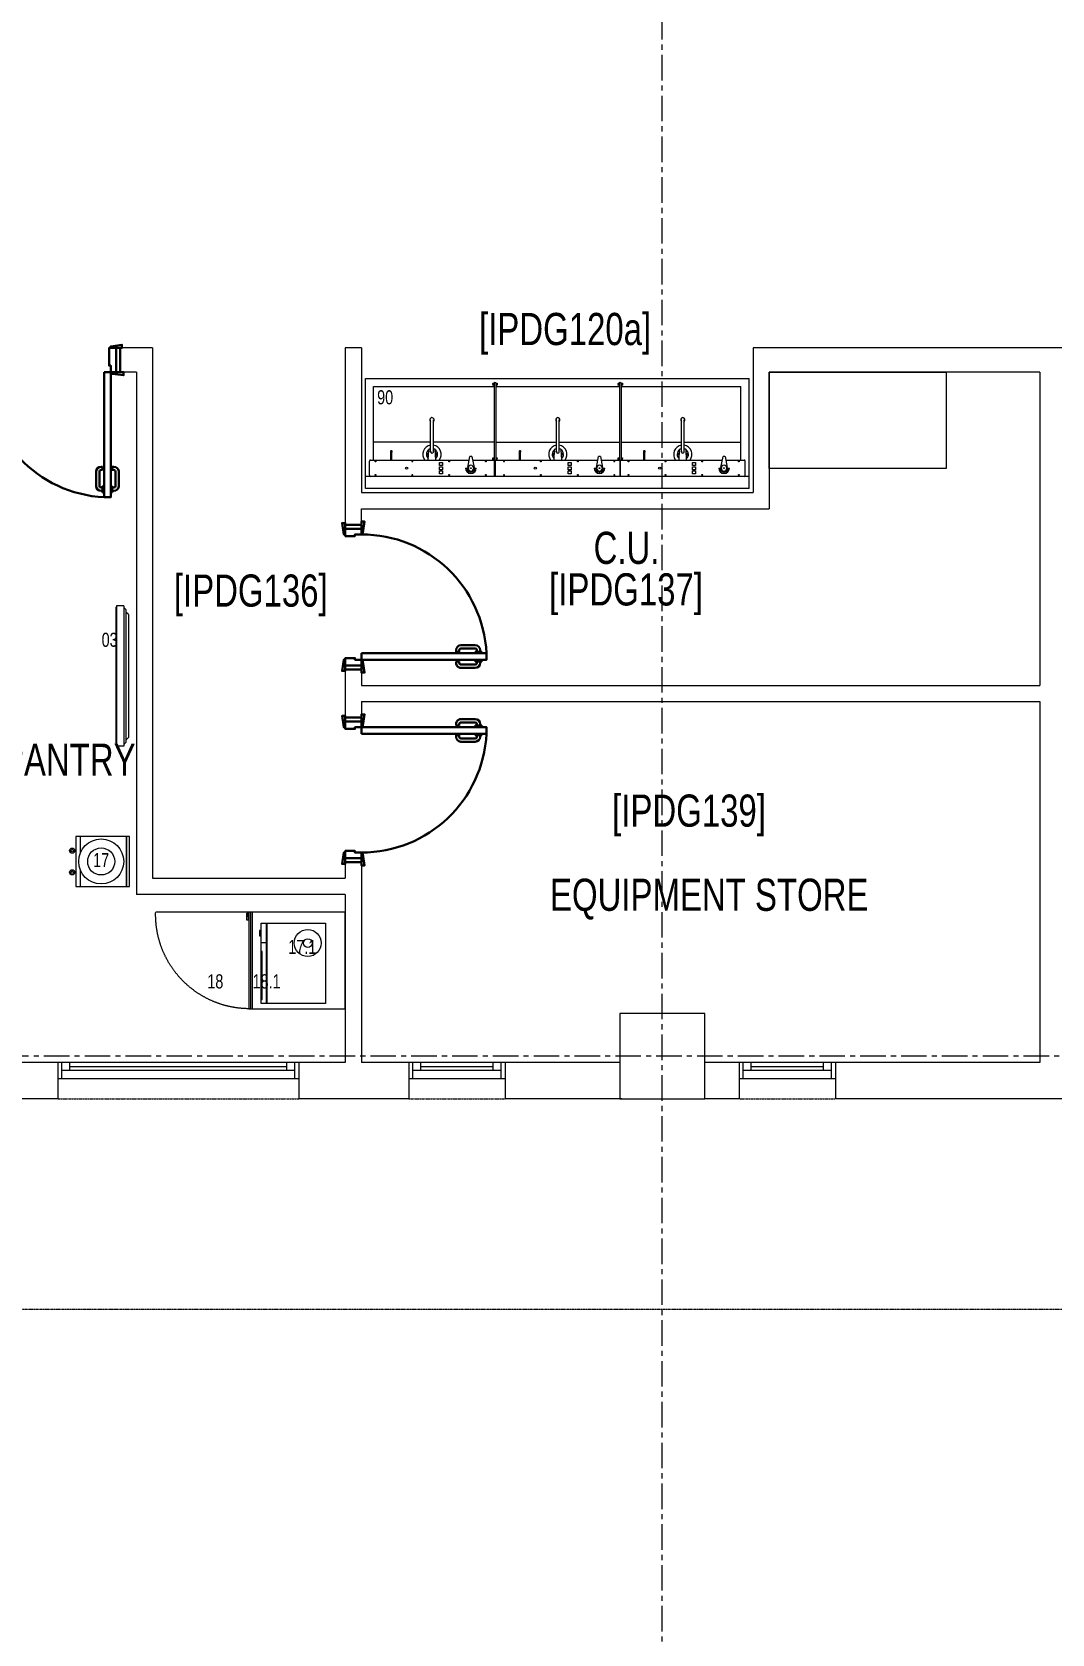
# Model space of a CAD drawing. Header units: millimetres. Extents: x 26027 to 581921, y 7230 to 233891.
# Drawn here: x 498477 to 504824, y 182500 to 192468 of the extents above; entities that cross this region are included whole.
import ezdxf

# ---------------------------------------------------------------- set-up
doc = ezdxf.new("R2010")
doc.units = ezdxf.units.MM
doc.header["$LTSCALE"] = 5
for name, pattern in [('CENTER', [50.8, 31.75, -6.35, 6.35, -6.35]), ('DASHED', [0.75, 0.5, -0.25]), ('HIDDEN2', [0.1875, 0.125, -0.0625])]:
    doc.linetypes.add(name, pattern=pattern)
doc.layers.get('0').update_dxf_attribs({"color": 252})
for name, color, linetype, lineweight in [('72_EGR_BASE_TEXT', 252, 'Continuous', 5), ('Aluminum', 252, 'Continuous', 5), ('GE-ARCHITECTURAL_ELEMENTS', 8, 'Continuous', 30), ('GE-FURNITURE', 8, 'Continuous', 30), ('LOADING', 252, 'Continuous', 5), ('Medical Equipment and Furniture', 252, 'Continuous', 0), ('Proj', 252, 'HIDDEN2', 5), ('Structure', 252, 'Continuous', 5), ('Walls', 252, 'Continuous', 5), ('Wooden Joinery', 252, 'Continuous', 5)]:
    doc.layers.add(name, color=color, linetype=linetype, lineweight=lineweight)
doc.layers.add('axes', color=252, linetype='Continuous')
doc.styles.add('X3G_ENTITY_257CFD', font='swisscl.ttf', dxfattribs={"height": 200})
doc.styles.add('X3G_ENTITY_2587EA', font='swisscl.ttf', dxfattribs={"height": 200})

# ---------------------------------------------------------------- blocks, each defined once
blk = doc.blocks.new('Scrub')
at = {"layer": 'Medical Equipment and Furniture'}
for p, q in [((-781500.9, -331908.5, 0), (-779112.9, -331908.5, 0)), ((-781500.9, -332594.4, 0), (-781500.9, -331908.5, 0)), ((-780707.7, -331940.4, 0), (-780707.7, -331949.1, 0)), ((-780701.3, -331940.4, 0), (-780701.3, -331949.1, 0)), ((-780699.1, -331937.3, 0), (-780699.1, -332416.6, 0)), ((-780689.6, -331937.3, 0), (-780689.6, -332416.6, 0)), ((-780687.3, -331940.4, 0), (-780687.3, -331949.1, 0)), ((-780681, -331940.4, 0), (-780681, -331949.1, 0)), ((-779928.2, -331940.4, 0), (-779928.2, -331949.1, 0)), ((-779921.9, -331940.4, 0), (-779921.9, -331949.1, 0)), ((-779919.6, -331937.3, 0), (-779919.6, -332416.6, 0)), ((-779910.1, -331937.3, 0), (-779910.1, -332416.6, 0)), ((-779907.9, -331940.4, 0), (-779907.9, -331949.1, 0)), ((-779901.5, -331940.4, 0), (-779901.5, -331949.1, 0)), ((-779112.9, -332594.4, 0), (-779112.9, -331908.5, 0)), ((-781450.1, -332416.6, 0), (-781450.1, -331959.3, 0)), ((-781450.1, -331959.3, 0), (-780699.1, -331959.3, 0)), ((-780689.6, -331959.3, 0), (-779919.6, -331959.3, 0)), ((-779910.1, -331959.3, 0), (-779163.7, -331959.3, 0)), ((-779163.7, -332416.6, 0), (-779163.7, -331959.3, 0)), ((-781095.3, -332366.9, 0), (-781095.3, -332166, 0)), ((-781077.8, -332366.3, 0), (-781077.8, -332166, 0)), ((-780312.1, -332366.9, 0), (-780312.1, -332166, 0)), ((-780294.6, -332366.3, 0), (-780294.6, -332166, 0)), ((-779534.5, -332366.9, 0), (-779534.5, -332166, 0)), ((-779517, -332366.3, 0), (-779517, -332166, 0)), ((-781095.3, -332305.4, 0), (-781450.1, -332305.4, 0)), ((-780699.1, -332305.4, 0), (-781077.8, -332305.4, 0)), ((-780689.6, -332305.4, 0), (-780312.1, -332305.4, 0)), ((-780294.6, -332305.4, 0), (-779919.6, -332305.4, 0)), ((-779910.1, -332305.4, 0), (-779534.5, -332305.4, 0)), ((-779517, -332305.4, 0), (-779163.7, -332305.4, 0)), ((-781475.5, -332511.8, 0), (-781475.5, -332422.9, 0)), ((-781475.5, -332511.8, 0), (-781475.5, -332422.9, 0)), ((-781469.2, -332416.6, 0), (-780854.7, -332416.6, 0)), ((-781343, -332416.6, 0), (-781343, -332364.5, 0)), ((-781336.7, -332416.6, 0), (-781336.7, -332364.5, 0)), ((-781110.3, -332416.6, 0), (-781106.6, -332352.1, 0)), ((-781095.3, -332349.1, 0), (-781103.4, -332349.1, 0)), ((-781069.7, -332349.1, 0), (-781077.8, -332349.1, 0)), ((-781062.8, -332416.6, 0), (-781066.5, -332352.1, 0)), ((-781039.7, -332451, 0), (-781039.7, -332432.2, 0)), ((-781039.7, -332432.2, 0), (-781021, -332432.2, 0)), ((-781021, -332432.2, 0), (-781021, -332451, 0)), ((-780863.9, -332463.6, 0), (-780850.7, -332395.7, 0)), ((-780839.5, -332394.6, 0), (-780849.3, -332394.6, 0)), ((-780838.1, -332395.7, 0), (-780824.9, -332463.6, 0)), ((-780834.1, -332416.6, 0), (-780698.2, -332416.6, 0)), ((-780707.7, -332415.1, 0), (-780707.7, -332405.2, 0)), ((-780701, -332415.1, 0), (-780701, -332405.2, 0)), ((-780699.1, -332416.6, 0), (-780689.6, -332416.6, 0)), ((-780697.8, -332518.2, 0), (-780697.8, -332416.6, 0)), ((-780690.9, -332518.2, 0), (-780690.9, -332416.6, 0)), ((-780690.4, -332416.6, 0), (-780054.5, -332416.6, 0)), ((-780687.3, -332415.1, 0), (-780687.3, -332405.2, 0)), ((-780680.7, -332415.1, 0), (-780680.7, -332405.2, 0)), ((-780542.8, -332416.6, 0), (-780542.8, -332364.5, 0)), ((-780536.4, -332416.6, 0), (-780536.4, -332364.5, 0)), ((-780327.1, -332416.6, 0), (-780323.4, -332352.1, 0)), ((-780312.1, -332349.1, 0), (-780320.2, -332349.1, 0)), ((-780286.5, -332349.1, 0), (-780294.6, -332349.1, 0)), ((-780279.6, -332416.6, 0), (-780283.3, -332352.1, 0)), ((-780239.5, -332432.2, 0), (-780220.7, -332432.2, 0)), ((-780239.5, -332451, 0), (-780239.5, -332432.2, 0)), ((-780220.7, -332432.2, 0), (-780220.7, -332451, 0)), ((-780063.6, -332463.6, 0), (-780050.5, -332395.7, 0)), ((-780039.3, -332394.6, 0), (-780049.1, -332394.6, 0)), ((-780037.9, -332395.7, 0), (-780024.7, -332463.6, 0)), ((-780033.8, -332416.6, 0), (-779919.5, -332416.6, 0)), ((-779928.2, -332415.1, 0), (-779928.2, -332405.2, 0)), ((-779921.6, -332415.1, 0), (-779921.6, -332405.2, 0)), ((-779919.6, -332416.6, 0), (-779910.1, -332416.6, 0)), ((-779916, -332518.2, 0), (-779916, -332416.6, 0)), ((-779915.6, -332416.6, 0), (-779279.7, -332416.6, 0)), ((-779913.2, -332518.2, 0), (-779913.2, -332416.6, 0)), ((-779913.2, -332511.8, 0), (-779913.2, -332422.9, 0)), ((-779907.9, -332415.1, 0), (-779907.9, -332405.2, 0)), ((-779901.2, -332415.1, 0), (-779901.2, -332405.2, 0)), ((-779768, -332416.6, 0), (-779768, -332364.5, 0)), ((-779761.6, -332416.6, 0), (-779761.6, -332364.5, 0)), ((-779549.5, -332416.6, 0), (-779545.8, -332352.1, 0)), ((-779534.5, -332349.1, 0), (-779542.6, -332349.1, 0)), ((-779508.9, -332349.1, 0), (-779517, -332349.1, 0)), ((-779502, -332416.6, 0), (-779505.7, -332352.1, 0)), ((-779464.7, -332451, 0), (-779464.7, -332432.2, 0)), ((-779464.7, -332432.2, 0), (-779445.9, -332432.2, 0)), ((-779445.9, -332432.2, 0), (-779445.9, -332451, 0)), ((-779288.8, -332463.6, 0), (-779275.6, -332395.7, 0)), ((-779264.4, -332394.6, 0), (-779274.2, -332394.6, 0)), ((-779263.1, -332395.7, 0), (-779249.9, -332463.6, 0)), ((-779259, -332416.6, 0), (-779144.7, -332416.6, 0)), ((-779138.3, -332511.8, 0), (-779138.3, -332422.9, 0)), ((-779138.3, -332511.8, 0), (-779138.3, -332422.9, 0)), ((-779112.9, -332518.2, 0), (-781500.9, -332518.2, 0)), ((-781021, -332451, 0), (-781039.7, -332451, 0)), ((-781039.7, -332476.8, 0), (-781039.7, -332458, 0)), ((-781039.7, -332458, 0), (-781021, -332458, 0)), ((-781021, -332476.8, 0), (-781039.7, -332476.8, 0)), ((-781039.7, -332483.8, 0), (-781021, -332483.8, 0)), ((-781039.7, -332502.6, 0), (-781039.7, -332483.8, 0)), ((-781021, -332502.6, 0), (-781039.7, -332502.6, 0)), ((-781021, -332458, 0), (-781021, -332476.8, 0)), ((-781021, -332483.8, 0), (-781021, -332502.6, 0)), ((-780877.7, -332467.4, 0), (-780869.4, -332467.4, 0)), ((-780846.8, -332493, 0), (-780847.4, -332488, 0)), ((-780843, -332493.9, 0), (-780845.8, -332493.9, 0)), ((-780842, -332493, 0), (-780841.4, -332488, 0)), ((-780819.4, -332467.4, 0), (-780811.2, -332467.4, 0)), ((-780220.7, -332451, 0), (-780239.5, -332451, 0)), ((-780239.5, -332476.8, 0), (-780239.5, -332458, 0)), ((-780239.5, -332458, 0), (-780220.7, -332458, 0)), ((-780220.7, -332476.8, 0), (-780239.5, -332476.8, 0)), ((-780239.5, -332502.6, 0), (-780239.5, -332483.8, 0)), ((-780239.5, -332483.8, 0), (-780220.7, -332483.8, 0)), ((-780220.7, -332502.6, 0), (-780239.5, -332502.6, 0)), ((-780220.7, -332458, 0), (-780220.7, -332476.8, 0)), ((-780220.7, -332483.8, 0), (-780220.7, -332502.6, 0)), ((-780077.4, -332467.4, 0), (-780069.2, -332467.4, 0)), ((-780046.6, -332493, 0), (-780047.2, -332488, 0)), ((-780042.8, -332493.9, 0), (-780045.6, -332493.9, 0)), ((-780041.8, -332493, 0), (-780041.2, -332488, 0)), ((-780019.2, -332467.4, 0), (-780010.9, -332467.4, 0)), ((-779445.9, -332451, 0), (-779464.7, -332451, 0)), ((-779464.7, -332476.8, 0), (-779464.7, -332458, 0)), ((-779464.7, -332458, 0), (-779445.9, -332458, 0)), ((-779445.9, -332476.8, 0), (-779464.7, -332476.8, 0)), ((-779464.7, -332502.6, 0), (-779464.7, -332483.8, 0)), ((-779464.7, -332483.8, 0), (-779445.9, -332483.8, 0)), ((-779445.9, -332502.6, 0), (-779464.7, -332502.6, 0)), ((-779445.9, -332458, 0), (-779445.9, -332476.8, 0)), ((-779445.9, -332483.8, 0), (-779445.9, -332502.6, 0)), ((-779302.6, -332467.4, 0), (-779294.4, -332467.4, 0)), ((-779271.8, -332493, 0), (-779272.4, -332488, 0)), ((-779268, -332493.9, 0), (-779270.7, -332493.9, 0)), ((-779266.9, -332493, 0), (-779266.3, -332488, 0)), ((-779244.3, -332467.4, 0), (-779236.1, -332467.4, 0)), ((-779112.9, -332594.4, 0), (-781500.9, -332594.4, 0))]:
    blk.add_line(p, q, dxfattribs=at)
at = {"layer": 'Medical Equipment and Furniture', "elevation": 0}
for points in [[(-780707.7, -331940.4), (-780707.4, -331939.3, -0.103098), (-780706.8, -331938.4, -0.092589), (-780705.7, -331937.8), (-780704.5, -331937.6)], [(-780704.5, -331937.6), (-780703.3, -331937.8, -0.092589), (-780702.3, -331938.4, -0.103098), (-780701.6, -331939.3), (-780701.3, -331940.4)], [(-780699.1, -331937.3), (-780698.7, -331935.7, -0.103098), (-780697.7, -331934.4, -0.092589), (-780696.2, -331933.5), (-780694.3, -331933.1), (-780692.5, -331933.5, -0.092589), (-780691, -331934.4, -0.103098), (-780689.9, -331935.7), (-780689.6, -331937.3)], [(-780687.3, -331940.4), (-780687.1, -331939.3, -0.103098), (-780686.4, -331938.4, -0.092589), (-780685.4, -331937.8), (-780684.2, -331937.6)], [(-780684.2, -331937.6), (-780682.9, -331937.8, -0.092589), (-780681.9, -331938.4, -0.103098), (-780681.2, -331939.3), (-780681, -331940.4)], [(-779928.2, -331940.4), (-779928, -331939.3, -0.103098), (-779927.3, -331938.4, -0.092589), (-779926.3, -331937.8), (-779925.1, -331937.6)], [(-779925.1, -331937.6), (-779923.8, -331937.8, -0.092589), (-779922.8, -331938.4, -0.103098), (-779922.1, -331939.3), (-779921.9, -331940.4)], [(-779919.6, -331937.3), (-779919.3, -331935.7, -0.103098), (-779918.3, -331934.4, -0.092589), (-779916.7, -331933.5), (-779914.9, -331933.1), (-779913, -331933.5, -0.092589), (-779911.5, -331934.4, -0.103098), (-779910.5, -331935.7), (-779910.1, -331937.3)], [(-779907.9, -331940.4), (-779907.6, -331939.3, -0.103098), (-779907, -331938.4, -0.092589), (-779905.9, -331937.8), (-779904.7, -331937.6)], [(-779904.7, -331937.6), (-779903.5, -331937.8, -0.092589), (-779902.5, -331938.4, -0.103098), (-779901.8, -331939.3), (-779901.5, -331940.4)], [(-780707.2, -332416.6, -0.044297), (-780707.4, -332416.1), (-780707.7, -332415.1)], [(-780701, -332415.1), (-780701.3, -332416.1, -0.044297), (-780701.6, -332416.6, -0.092589)], [(-780686.8, -332416.6, -0.044297), (-780687.1, -332416.1), (-780687.3, -332415.1)], [(-780680.7, -332415.1), (-780680.9, -332416.1, -0.044297), (-780681.2, -332416.6, -0.092589)], [(-779927.7, -332416.6, -0.044297), (-779928, -332416.1), (-779928.2, -332415.1)], [(-779921.6, -332415.1), (-779921.8, -332416.1, -0.044297), (-779922.1, -332416.6, -0.092589)], [(-779907.4, -332416.6, -0.044297), (-779907.6, -332416.1), (-779907.9, -332415.1)], [(-779901.2, -332415.1), (-779901.5, -332416.1, -0.044297), (-779901.8, -332416.6, -0.092589)]]:
    blk.add_lwpolyline(points, format="xyb", dxfattribs=at)
for points in [[(-780704.5, -331946.4), (-780703.3, -331946.6, -0.092589), (-780702.3, -331947.2, -0.103098), (-780701.6, -331948.1), (-780701.3, -331949.1), (-780701.6, -331950.2, -0.103098), (-780702.3, -331951.1, -0.092589), (-780703.3, -331951.7), (-780704.5, -331951.9), (-780705.7, -331951.7, -0.092589), (-780706.8, -331951.1, -0.103098), (-780707.4, -331950.2), (-780707.7, -331949.1), (-780707.4, -331948.1, -0.103098), (-780706.8, -331947.2, -0.092589), (-780705.7, -331946.6)], [(-780684.2, -331946.4), (-780682.9, -331946.6, -0.092589), (-780681.9, -331947.2, -0.103098), (-780681.2, -331948.1), (-780681, -331949.1), (-780681.2, -331950.2, -0.103098), (-780681.9, -331951.1, -0.092589), (-780682.9, -331951.7), (-780684.2, -331951.9), (-780685.4, -331951.7, -0.092589), (-780686.4, -331951.1, -0.103098), (-780687.1, -331950.2), (-780687.3, -331949.1), (-780687.1, -331948.1, -0.103098), (-780686.4, -331947.2, -0.092589), (-780685.4, -331946.6)], [(-779925.1, -331946.4), (-779923.8, -331946.6, -0.092589), (-779922.8, -331947.2, -0.103098), (-779922.1, -331948.1), (-779921.9, -331949.1), (-779922.1, -331950.2, -0.103098), (-779922.8, -331951.1, -0.092589), (-779923.8, -331951.7), (-779925.1, -331951.9), (-779926.3, -331951.7, -0.092589), (-779927.3, -331951.1, -0.103098), (-779928, -331950.2), (-779928.2, -331949.1), (-779928, -331948.1, -0.103098), (-779927.3, -331947.2, -0.092589), (-779926.3, -331946.6)], [(-779904.7, -331946.4), (-779903.5, -331946.6, -0.092589), (-779902.5, -331947.2, -0.103098), (-779901.8, -331948.1), (-779901.5, -331949.1), (-779901.8, -331950.2, -0.103098), (-779902.5, -331951.1, -0.092589), (-779903.5, -331951.7), (-779904.7, -331951.9), (-779905.9, -331951.7, -0.092589), (-779907, -331951.1, -0.103098), (-779907.6, -331950.2), (-779907.9, -331949.1), (-779907.6, -331948.1, -0.103098), (-779907, -331947.2, -0.092589), (-779905.9, -331946.6)], [(-780704.4, -332408.1), (-780705.7, -332407.9, -0.092589), (-780706.7, -332407.3, -0.103098), (-780707.4, -332406.3), (-780707.7, -332405.2), (-780707.4, -332404.1, -0.103098), (-780706.7, -332403.2, -0.092589), (-780705.7, -332402.6), (-780704.4, -332402.4), (-780703.1, -332402.6, -0.092589), (-780702, -332403.2, -0.103098), (-780701.3, -332404.1), (-780701, -332405.2), (-780701.3, -332406.3, -0.103098), (-780702, -332407.3, -0.092589), (-780703.1, -332407.9)], [(-780684, -332408.1), (-780685.3, -332407.9, -0.092589), (-780686.4, -332407.3, -0.103098), (-780687.1, -332406.3), (-780687.3, -332405.2), (-780687.1, -332404.1, -0.103098), (-780686.4, -332403.2, -0.092589), (-780685.3, -332402.6), (-780684, -332402.4), (-780682.7, -332402.6, -0.092589), (-780681.7, -332403.2, -0.103098), (-780680.9, -332404.1), (-780680.7, -332405.2), (-780680.9, -332406.3, -0.103098), (-780681.7, -332407.3, -0.092589), (-780682.7, -332407.9)], [(-779924.9, -332408.1), (-779926.2, -332407.9, -0.092589), (-779927.3, -332407.3, -0.103098), (-779928, -332406.3), (-779928.2, -332405.2), (-779928, -332404.1, -0.103098), (-779927.3, -332403.2, -0.092589), (-779926.2, -332402.6), (-779924.9, -332402.4), (-779923.6, -332402.6, -0.092589), (-779922.6, -332403.2, -0.103098), (-779921.8, -332404.1), (-779921.6, -332405.2), (-779921.8, -332406.3, -0.103098), (-779922.6, -332407.3, -0.092589), (-779923.6, -332407.9)], [(-779904.6, -332408.1), (-779905.9, -332407.9, -0.092589), (-779906.9, -332407.3, -0.103098), (-779907.6, -332406.3), (-779907.9, -332405.2), (-779907.6, -332404.1, -0.103098), (-779906.9, -332403.2, -0.092589), (-779905.9, -332402.6), (-779904.6, -332402.4), (-779903.3, -332402.6, -0.092589), (-779902.2, -332403.2, -0.103098), (-779901.5, -332404.1), (-779901.2, -332405.2), (-779901.5, -332406.3, -0.103098), (-779902.2, -332407.3, -0.092589), (-779903.3, -332407.9)]]:
    blk.add_lwpolyline(points, format="xyb", close=True, dxfattribs=at)
at = {"layer": 'Medical Equipment and Furniture'}
for centre, radius in [((-781438.5, -332425.3, 0), 2.55), ((-781209.1, -332425.3, 0), 2.55), ((-780979.7, -332425.3, 0), 2.55), ((-780752, -332425.3, 0), 2.55), ((-780638.3, -332425.3, 0), 2.55), ((-780408.9, -332425.3, 0), 2.55), ((-780179.5, -332425.3, 0), 2.55), ((-779951.7, -332425.3, 0), 2.55), ((-779863.5, -332425.3, 0), 2.55), ((-779634.1, -332425.3, 0), 2.55), ((-779404.7, -332425.3, 0), 2.55), ((-779176.9, -332425.3, 0), 2.55), ((-781438.5, -332509.4, 0), 2.55), ((-781244.4, -332467.4, 0), 7.03), ((-781209.1, -332509.4, 0), 2.55), ((-780979.7, -332509.4, 0), 2.55), ((-780844.4, -332467.4, 0), 2.54), ((-780752, -332509.4, 0), 2.55), ((-780638.3, -332509.4, 0), 2.55), ((-780444.2, -332467.4, 0), 7.03), ((-780408.9, -332509.4, 0), 2.55), ((-780179.5, -332509.4, 0), 2.55), ((-780044.2, -332467.4, 0), 2.54), ((-779951.7, -332509.4, 0), 2.55), ((-779863.5, -332509.4, 0), 2.55), ((-779669.4, -332467.4, 0), 7.03), ((-779634.1, -332509.4, 0), 2.55), ((-779404.7, -332509.4, 0), 2.55), ((-779269.3, -332467.4, 0), 2.54), ((-779176.9, -332509.4, 0), 2.55)]:
    blk.add_circle(centre, radius, dxfattribs=at)
for centre, radius, start, end in [((-781086.6, -332166.2, 0), 13.5, 310.37851, 229.62149), ((-780303.4, -332166.2, 0), 13.5, 310.37851, 229.62149), ((-779525.7, -332166.2, 0), 13.5, 310.37851, 229.62149), ((-781086.7, -332381.6, 0), 57.2, 98.70101, 217.73426), ((-781086.7, -332381.6, 0), 57.2, 322.26574, 81.11222), ((-780303.4, -332381.6, 0), 57.2, 98.70101, 217.73426), ((-780303.4, -332381.6, 0), 57.2, 322.26574, 81.11222), ((-779525.8, -332381.6, 0), 57.2, 98.70101, 217.73426), ((-779525.8, -332381.6, 0), 57.2, 322.26574, 81.11222), ((-781469.2, -332422.9, 0), 6.35, 90, 180), ((-781339.8, -332363.8, 0), 5.43, 305.75482, 234.24518), ((-781086.7, -332381.6, 0), 34.9, 124.87267, 228.46314), ((-781109.3, -332381.6, 0), 5.67, 76.70082, 276.63499), ((-781102.7, -332365.6, 0), 5.67, 142.70905, 210.62676), ((-781103.4, -332352.3, 0), 3.18, 90, 176.6679), ((-781086.7, -332381.6, 0), 34.9, 104.33235, 111.53683), ((-781086.7, -332363.8, 0), 9.19, 160.16631, 16.11366), ((-781086.7, -332381.6, 0), 34.9, 68.46317, 75.3557), ((-781069.7, -332352.3, 0), 3.18, 3.3321, 90), ((-781086.7, -332381.6, 0), 34.9, 311.92159, 54.74261), ((-781070.7, -332365.6, 0), 5.67, 332.85747, 33.80673), ((-781064, -332381.6, 0), 5.67, 265.24562, 101.41857), ((-780849.3, -332396, 0), 1.41, 90, 169.01197), ((-780839.5, -332396, 0), 1.41, 10.98803, 90), ((-780539.6, -332363.8, 0), 5.43, 305.75482, 234.24518), ((-780303.4, -332381.6, 0), 34.9, 124.87267, 228.46314), ((-780326.1, -332381.6, 0), 5.67, 76.70082, 276.63499), ((-780319.4, -332365.6, 0), 5.67, 142.70905, 210.62676), ((-780320.2, -332352.3, 0), 3.18, 90, 176.6679), ((-780303.4, -332381.6, 0), 34.9, 104.33235, 111.53683), ((-780303.4, -332363.8, 0), 9.19, 160.16631, 16.11366), ((-780303.4, -332381.6, 0), 34.9, 68.46317, 75.3557), ((-780286.5, -332352.3, 0), 3.18, 3.3321, 90), ((-780303.4, -332381.6, 0), 34.9, 311.92159, 54.74261), ((-780287.4, -332365.6, 0), 5.67, 332.85747, 33.80673), ((-780280.8, -332381.6, 0), 5.67, 265.24562, 101.41857), ((-780049.1, -332396, 0), 1.41, 90, 169.01197), ((-780039.3, -332396, 0), 1.41, 10.98803, 90), ((-779764.8, -332363.8, 0), 5.43, 305.75482, 234.24518), ((-779525.8, -332381.6, 0), 34.9, 124.87267, 228.46314), ((-779548.5, -332381.6, 0), 5.67, 76.70082, 276.63499), ((-779541.8, -332365.6, 0), 5.67, 142.70905, 210.62676), ((-779542.6, -332352.3, 0), 3.18, 90, 176.6679), ((-779525.8, -332381.6, 0), 34.9, 104.33235, 111.53683), ((-779525.8, -332363.8, 0), 9.19, 160.16631, 16.11366), ((-779525.8, -332381.6, 0), 34.9, 68.46317, 75.3557), ((-779508.9, -332352.3, 0), 3.18, 3.3321, 90), ((-779525.8, -332381.6, 0), 34.9, 311.92159, 54.74261), ((-779509.8, -332365.6, 0), 5.67, 332.85747, 33.80673), ((-779503.2, -332381.6, 0), 5.67, 265.24562, 101.41857), ((-779274.2, -332396, 0), 1.41, 90, 169.01197), ((-779264.4, -332396, 0), 1.41, 10.98803, 90), ((-779144.7, -332422.9, 0), 6.35, 0, 90), ((-781469.2, -332511.8, 0), 6.35, 180, 270), ((-780844.4, -332467.4, 0), 33.2, 180, 0), ((-780844.4, -332467.4, 0), 25, 180, 264.24334), ((-780844.4, -332467.4, 0), 19.8, 169.01197, 257.99605), ((-780844.4, -332467.4, 0), 18.1, 270, 269.68625), ((-780848.8, -332488.2, 0), 1.41, 6.77737, 77.99605), ((-780845.8, -332492.9, 0), 1.05, 182.39678, 270), ((-780843, -332492.9, 0), 1.05, 270, 357.60322), ((-780844.4, -332467.4, 0), 25, 275.75666, 0), ((-780840, -332488.2, 0), 1.41, 102.00395, 173.22263), ((-780844.4, -332467.4, 0), 19.8, 282.00395, 10.98803), ((-780044.2, -332467.4, 0), 33.2, 180, 0), ((-780044.2, -332467.4, 0), 25, 180, 264.24334), ((-780044.2, -332467.4, 0), 19.8, 169.01197, 257.99605), ((-780044.2, -332467.4, 0), 18.1, 270, 269.68625), ((-780048.6, -332488.2, 0), 1.41, 6.77737, 77.99605), ((-780045.6, -332492.9, 0), 1.05, 182.39678, 270), ((-780042.8, -332492.9, 0), 1.05, 270, 357.60322), ((-780044.2, -332467.4, 0), 25, 275.75666, 0), ((-780039.8, -332488.2, 0), 1.41, 102.00395, 173.22263), ((-780044.2, -332467.4, 0), 19.8, 282.00395, 10.98803), ((-779269.3, -332467.4, 0), 33.2, 180, 0), ((-779269.3, -332467.4, 0), 25, 180, 264.24334), ((-779269.3, -332467.4, 0), 19.8, 169.01197, 257.99605), ((-779269.3, -332467.4, 0), 18.1, 270, 269.68625), ((-779273.8, -332488.2, 0), 1.41, 6.77737, 77.99605), ((-779270.7, -332492.9, 0), 1.05, 182.39678, 270), ((-779268, -332492.9, 0), 1.05, 270, 357.60322), ((-779269.3, -332467.4, 0), 25, 275.75666, 0), ((-779264.9, -332488.2, 0), 1.41, 102.00395, 173.22263), ((-779269.3, -332467.4, 0), 19.8, 282.00395, 10.98803), ((-779144.7, -332511.8, 0), 6.35, 270, 0)]:
    blk.add_arc(centre, radius, start, end, dxfattribs=at)
blk = doc.blocks.new('DM15862C-P')
at = {"lineweight": 0}
for p, q in [((-0.3835, 0), (-0.3983, -0.0149)), ((0.3835, 0), (-0.3835, 0)), ((0.3835, 0), (0.3983, -0.0149)), ((-0.4367, -0.0287), (-0.4367, -0.0734)), ((0.4365, -0.0287), (-0.4367, -0.0287)), ((0.4365, -0.0734), (-0.4367, -0.0734)), ((-0.4291, -0.078), (-0.4291, -0.0734)), ((0.429, -0.078), (-0.4291, -0.078)), ((-0.4157, -0.0175), (-0.4256, -0.0287)), ((0.41, -0.0149), (-0.4099, -0.0149)), ((0.4157, -0.0175), (0.4254, -0.0287)), ((0.429, -0.078), (0.429, -0.0734)), ((0.4365, -0.0287), (0.4365, -0.0734))]:
    blk.add_line(p, q, dxfattribs=at)
for points in [[(-0.4099, -0.0149), (-0.4121, -0.0149), (-0.4141, -0.0158), (-0.4157, -0.0175)], [(0.4157, -0.0175), (0.4141, -0.0158), (0.4121, -0.0149), (0.41, -0.0149)]]:
    blk.add_open_spline(points, degree=3, dxfattribs=at)
blk = doc.blocks.new('WATER DISPENSER1')
at = {"layer": 'Medical Equipment and Furniture'}
for p, q in [((39.296, -0.3448), (39.1904, -0.3448)), ((39.5004, -0.3448), (39.3949, -0.3448))]:
    blk.add_line(p, q, dxfattribs=at)
blk.add_lwpolyline([(39.5004, -0.6333), (39.5004, -0.3183), (39.1904, -0.3183), (39.1904, -0.6333), (39.5004, -0.6333)], dxfattribs=at)
for points in [[(39.2749, -0.3183), (39.278, -0.3183), (39.278, -0.3118), (39.2749, -0.3118)], [(39.281, -0.3183), (39.278, -0.3183), (39.278, -0.3118), (39.281, -0.3118)], [(39.4098, -0.3183), (39.4129, -0.3183), (39.4129, -0.3118), (39.4098, -0.3118)], [(39.416, -0.3183), (39.4129, -0.3183), (39.4129, -0.3118), (39.416, -0.3118)], [(39.5004, -0.6333), (39.1904, -0.6333), (39.1904, -0.6529), (39.5004, -0.6529)]]:
    blk.add_lwpolyline(points, close=True, dxfattribs=at)
for centre, radius in [((39.278, -0.2956), 0.0161), ((39.278, -0.2956), 0.00834), ((39.4129, -0.2956), 0.0161), ((39.4129, -0.2956), 0.00834), ((39.3454, -0.4758), 0.14), ((39.3454, -0.4758), 0.084)]:
    blk.add_circle(centre, radius, dxfattribs=at)
blk = doc.blocks.new('MICROWAVE')
at = {"layer": 'LOADING'}
for p, q in [((35.6435, -3.5463), (35.6435, -3.9463)), ((36.1435, -3.5463), (35.6435, -3.5463)), ((35.6435, -3.5771), (36.1435, -3.5771)), ((35.6435, -3.5783), (36.1435, -3.5783)), ((35.6435, -3.5796), (36.1435, -3.5796)), ((35.6435, -3.5808), (36.1435, -3.5808)), ((35.6883, -3.5368), (35.7218, -3.5368)), ((35.6883, -3.5463), (35.6883, -3.5368)), ((35.7218, -3.5463), (35.6883, -3.5463)), ((35.7218, -3.5368), (35.7218, -3.5463)), ((35.7624, -3.5463), (35.7624, -3.5771)), ((35.818, -3.5463), (36.1181, -3.5463)), ((35.818, -3.5523), (35.818, -3.5463)), ((36.1181, -3.5523), (35.818, -3.5523)), ((36.1181, -3.5463), (36.1181, -3.5523)), ((36.1435, -3.9463), (36.1435, -3.5463)), ((35.6435, -3.9463), (36.1435, -3.9463))]:
    blk.add_line(p, q, dxfattribs=at)
blk = doc.blocks.new('UNDER COUNTER FRIDGE')
at = {"layer": 'Medical Equipment and Furniture', "ltscale": 10}
blk.add_line((35.575, -3.49), (35.575, -2.89), dxfattribs=at)
at = {"layer": 'Medical Equipment and Furniture'}
for p, q in [((35.575, -3.47), (36.175, -3.47)), ((35.575, -4.07), (35.575, -3.47)), ((35.575, -3.48), (36.175, -3.48)), ((36.175, -3.47), (36.175, -4.07)), ((35.575, -3.49), (36.175, -3.49)), ((36.175, -4.07), (35.575, -4.07))]:
    blk.add_line(p, q, dxfattribs=at)
for points in [[(35.58, -3.4648), (35.6243, -3.4648), (35.6243, -3.4564), (35.58, -3.4564)], [(35.58, -3.47), (35.6031, -3.47), (35.6031, -3.4648), (35.58, -3.4648)]]:
    blk.add_lwpolyline(points, close=True, dxfattribs=at)
at = {"layer": 'Medical Equipment and Furniture', "linetype": 'DASHED', "ltscale": 10}
blk.add_arc((35.5899, -3.475), 0.5852, 359.51044, 91.45249, dxfattribs=at)
blk = doc.blocks.new('A$C72370EFE')
at = {"layer": 'GE-ARCHITECTURAL_ELEMENTS'}
for p, q in [((-0.05, -0.07), (-0.05, -0.16)), ((-0.03, -0.07), (-0.03, -0.16)), ((-0.01, -0.04), (-0.02, -0.04)), ((-0.01, -0.06), (-0.02, -0.06)), ((-0.01, -0.03), (-0.01, -0.07)), ((0, -0.03), (-0.01, -0.03)), ((0, -0.07), (-0.01, -0.07)), ((0.04, -0.03), (0.05, -0.03)), ((0.04, -0.07), (0.05, -0.07)), ((0.05, -0.03), (0.05, -0.07)), ((0.05, -0.04), (0.06, -0.04)), ((0.05, -0.06), (0.06, -0.06)), ((0.07, -0.07), (0.07, -0.16)), ((0.09, -0.07), (0.09, -0.16)), ((-0.01, -0.17), (-0.02, -0.17)), ((-0.01, -0.19), (-0.02, -0.19)), ((-0.01, -0.17), (-0.01, -0.19)), ((0.05, -0.17), (0.06, -0.17)), ((0.05, -0.17), (0.05, -0.19)), ((0.05, -0.19), (0.06, -0.19))]:
    blk.add_line(p, q, dxfattribs=at)
for centre, radius, start, end in [((-0.02, -0.07), 0.03, 90, 180), ((-0.02, -0.07), 0.01, 90, 180), ((0.06, -0.07), 0.03, 0, 90), ((0.06, -0.07), 0.01, 0, 90), ((-0.02, -0.16), 0.03, 180, 270), ((-0.02, -0.16), 0.01, 180, 270), ((0.06, -0.16), 0.01, 270, 0), ((0.06, -0.16), 0.03, 270, 0)]:
    blk.add_arc(centre, radius, start, end, dxfattribs=at)
blk = doc.blocks.new('DR1')
at = {"layer": 'GE-FURNITURE', "elevation": 0}
for points in [[(1743402.9, 41721.9), (1743392.9, 41721.9), (1743382.9, 41791.9), (1743402.9, 41791.9)], [(1743552.9, 41731.9), (1743562.9, 41731.9), (1743572.9, 41801.9), (1743552.9, 41801.9)], [(1743552.9, 41681.9), (1744331.9, 41681.9), (1744331.9, 41721.9), (1743552.9, 41721.9)], [(1743402.9, 40941.9), (1743392.9, 40941.9), (1743382.9, 40871.9), (1743402.9, 40871.9)], [(1743552.9, 40931.9), (1743562.9, 40931.9), (1743572.9, 40861.9), (1743552.9, 40861.9)]]:
    blk.add_lwpolyline(points, close=True, dxfattribs=at)
for points in [[(1743552.9, 41756.9), (1743402.9, 41756.9), (1743402.9, 41781.9), (1743552.9, 41781.9), (1743552.9, 41756.9)], [(1743552.9, 41756.9), (1743552.9, 41721.9), (1743512.9, 41721.9), (1743512.9, 41711.9), (1743402.9, 41711.9), (1743402.9, 41756.9), (1743552.9, 41756.9)], [(1743552.9, 40906.9), (1743552.9, 40941.9), (1743512.9, 40941.9), (1743512.9, 40951.9), (1743402.9, 40951.9), (1743402.9, 40906.9), (1743552.9, 40906.9)], [(1743552.9, 40906.9), (1743402.9, 40906.9), (1743402.9, 40881.9), (1743552.9, 40881.9), (1743552.9, 40906.9)]]:
    blk.add_lwpolyline(points, dxfattribs=at)
at = {"layer": 'GE-FURNITURE'}
blk.add_arc((1743552.9, 41721.9, 0), 780, 270, 357.0603, dxfattribs=at)
at = {"layer": 'GE-FURNITURE', "xscale": -999.9999999998856, "yscale": 999.9999999998856, "zscale": 999.9999999998854, "rotation": 270}
blk.add_blockref('A$C72370EFE', (1744331.9, 41681.9, 0), dxfattribs=at)
blk = doc.blocks.new('A$C41DF7AD3')
at = {"layer": 'GE-ARCHITECTURAL_ELEMENTS', "elevation": 0}
for points in [[(820, 780), (820, 1559), (860, 1559), (860, 780)], [(70, 780), (70, 790), (0, 800), (0, 780)], [(870, 780), (870, 790), (940, 800), (940, 780)], [(80, 680), (80, 670), (10, 660), (10, 680)], [(860, 680), (860, 670), (930, 660), (930, 680)]]:
    blk.add_lwpolyline(points, close=True, dxfattribs=at)
for points in [[(45, 780), (45, 680), (20, 680), (20, 780), (45, 780)], [(45, 780), (80, 780), (80, 740), (90, 740), (90, 680), (45, 680), (45, 780)], [(895, 780), (860, 780), (860, 740), (850, 740), (850, 680), (895, 680), (895, 780)], [(895, 780), (895, 680), (920, 680), (920, 780), (895, 780)]]:
    blk.add_lwpolyline(points, dxfattribs=at)
at = {"layer": 'GE-ARCHITECTURAL_ELEMENTS'}
blk.add_arc((860, 780, 0), 780, 92.9397, 180, dxfattribs=at)
at = {"layer": 'GE-ARCHITECTURAL_ELEMENTS', "xscale": 999.9999999998856, "yscale": 999.9999999998856, "zscale": 999.9999999998856}
blk.add_blockref('A$C72370EFE', (820, 1559, 0), dxfattribs=at)

msp = doc.modelspace()

# ---------------------------------------------------------------- linework, layer by layer
at = {"layer": 'Aluminum'}
for p, q in [((500136.7, 186055.3, 0), (498636.7, 186055.3, 0)), ((498661.7, 185955.3, 0), (498661.7, 186055.3, 0)), ((498711.7, 186005.3, 0), (498711.7, 186055.3, 0)), ((498711.7, 186030.3, 0), (500061.7, 186030.3, 0)), ((500061.7, 186005.3, 0), (500061.7, 186055.3, 0)), ((500111.7, 185955.3, 0), (500111.7, 186055.3, 0)), ((501421.7, 186055.3, -2.4), (500821.7, 186055.3, -2.4)), ((500846.7, 185955.3, -2.4), (500846.7, 186055.3, -2.4)), ((500896.7, 186005.3, -2.4), (500896.7, 186055.3, -2.4)), ((500896.7, 186030.3, -2.4), (501346.7, 186030.3, -2.4)), ((501346.7, 186005.3, -2.4), (501346.7, 186055.3, -2.4)), ((501396.7, 185955.3, -2.4), (501396.7, 186055.3, -2.4)), ((503476.7, 186055.3, -2.4), (502876.7, 186055.3, -2.4)), ((502901.7, 185955.3, -2.4), (502901.7, 186055.3, -2.4)), ((502951.7, 186005.3, -2.4), (502951.7, 186055.3, -2.4)), ((502951.7, 186030.3, -2.4), (503401.7, 186030.3, -2.4)), ((503401.7, 186005.3, -2.4), (503401.7, 186055.3, -2.4)), ((503451.7, 185955.3, -2.4), (503451.7, 186055.3, -2.4)), ((500136.7, 185955.3, 0), (498636.7, 185955.3, 0)), ((500111.7, 186005.3, 0), (498661.7, 186005.3, 0)), ((501421.7, 185955.3, -2.4), (500821.7, 185955.3, -2.4)), ((501396.7, 186005.3, -2.4), (500846.7, 186005.3, -2.4)), ((503476.7, 185955.3, -2.4), (502876.7, 185955.3, -2.4)), ((503451.7, 186005.3, -2.4), (502901.7, 186005.3, -2.4))]:
    msp.add_line(p, q, dxfattribs=at)
at = {"layer": 'axes', "linetype": 'CENTER', "lineweight": 0}
for p, q in [((502398.8, 120285.6, 0), (502398.8, 210035.3, 0)), ((544175.8, 186094.8, 2.4), (461082.1, 186094.8, 2.4))]:
    msp.add_line(p, q, dxfattribs=at)
at = {"layer": 'Medical Equipment and Furniture', "elevation": 0}
msp.add_lwpolyline([(503064.4, 190352.3), (504164.4, 190352.3), (504164.4, 189752.3), (503064.4, 189752.3), (503064.4, 190352.3)], dxfattribs=at)
at = {"layer": 'Medical Equipment and Furniture'}
for radius in [84, 27.1]:
    msp.add_circle((500192.7, 186799.4), radius, dxfattribs=at)
at = {"layer": 'Proj'}
for p, q in [((498636.7, 185830.3, 0), (500136.7, 185830.3, 0)), ((500821.7, 185830.3, 0), (501421.7, 185830.3, 0)), ((502876.7, 185830.3, 0), (503476.7, 185830.3, 0))]:
    msp.add_line(p, q, dxfattribs=at)
at = {"layer": 'Proj', "elevation": 2.4}
msp.add_lwpolyline([(522665.8, 184520.3), (522665.8, 173210.3), (481702.2, 173210.3), (481702.2, 184520.3)], close=True, dxfattribs=at)
at = {"layer": 'Structure', "elevation": 0}
msp.add_lwpolyline([(502133.8, 185830.3), (502663.8, 185830.3), (502663.8, 186360.3), (502133.8, 186360.3)], close=True, dxfattribs=at)
at = {"layer": 'Walls'}
for p, q in [((499026.4, 190502.3, 0), (499026.4, 190352.3, 0)), ((499226.4, 190502.3, 0), (499026.4, 190502.3, 0)), ((499226.4, 190502.3, 0), (499036.4, 190502.3, 0)), ((499226.4, 190502.3, 0), (499226.4, 187202.3, 0)), ((500526.4, 190502.3, 0), (500426.4, 190502.3, 0)), ((500426.4, 190502.3, 0), (500426.4, 189402.3, 0)), ((500526.4, 190502.3, 0), (500526.4, 189602.3, 0)), ((504998.8, 190502.3, 0), (502964.4, 190502.3, 0)), ((502964.4, 190502.3, 0), (502964.4, 189602.3, 0)), ((499126.4, 190352.3, 0), (499026.4, 190352.3, 0)), ((499126.4, 190352.3, 0), (499126.4, 187102.3, 0)), ((504748.8, 190352.3, 0), (503064.4, 190352.3, 0)), ((503064.4, 190352.3, 0), (503064.4, 189502.3, 0)), ((504748.8, 190352.3, 0), (504748.8, 188402.3, 0)), ((500526.4, 189602.3, 0), (502964.4, 189602.3, 0)), ((500526.4, 189502.3, 0), (503064.4, 189502.3, 0)), ((500526.4, 189402.3, 0), (500526.4, 189502.3, 0)), ((500426.4, 189402.3, 0), (500526.4, 189402.3, 0)), ((500426.4, 188502.3, 0), (500526.4, 188502.3, 0)), ((500426.4, 188502.3, 0), (500426.4, 188202.3, 0)), ((500526.4, 188502.3, 0), (500526.4, 188402.3, 0)), ((500526.4, 188402.3, 0), (504748.8, 188402.3, 0)), ((500526.4, 188302.3, 0), (504748.8, 188302.3, 0)), ((500526.4, 188302.3, 0), (500526.4, 188202.3, 0)), ((504748.8, 188302.3, 0), (504748.8, 186055.3, 0)), ((500426.4, 188202.3, 0), (500526.4, 188202.3, 0)), ((500426.4, 187302.3, 0), (500526.4, 187302.3, 0)), ((500426.4, 187302.3, 0), (500426.4, 187202.3, 0)), ((500526.4, 187302.3, 0), (500426.4, 187302.3, 0)), ((500526.4, 187302.3, 0), (500526.4, 186055.3, 0)), ((499226.4, 187202.3, 0), (500426.4, 187202.3, 0)), ((500426.4, 187102.3, 0), (499126.4, 187102.3, 0)), ((500426.4, 187102.3, 0), (500426.4, 186055.3, 0)), ((498636.7, 186055.3, 0), (497377.1, 186055.3, 0)), ((498636.7, 186055.3, 0), (498636.7, 185830.3, 0)), ((500426.4, 186055.3, 0), (500136.7, 186055.3, 0)), ((500136.7, 186055.3, 0), (500136.7, 185830.3, 0)), ((500821.7, 186055.3, 0), (500526.4, 186055.3, 0)), ((500821.7, 186055.3, 0), (500821.7, 185830.3, 0)), ((502133.8, 186055.3, 0), (501421.7, 186055.3, 0)), ((501421.7, 186055.3, 0), (501421.7, 185830.3, 0)), ((502876.7, 186055.3, 0), (502663.8, 186055.3, 0)), ((502876.7, 186055.3, 0), (502876.7, 185830.3, 0)), ((504748.8, 186055.3, 0), (503476.7, 186055.3, 0)), ((503476.7, 186055.3, 0), (503476.7, 185830.3, 0)), ((498636.7, 185830.3, 0), (497377.1, 185830.3, 0)), ((500821.7, 185830.3, 0), (500136.7, 185830.3, 0)), ((502146.7, 185830.3, 0), (501421.7, 185830.3, 0)), ((502876.7, 185830.3, 0), (502663.8, 185830.3, 0)), ((505261.9, 185830.3, 0), (503476.7, 185830.3, 0))]:
    msp.add_line(p, q, dxfattribs=at)

# ---------------------------------------------------------------- block references
at = {"layer": 'Medical Equipment and Furniture'}
msp.add_blockref('Scrub', (1282052.4, 522221.7, 0), dxfattribs=at)
at = {"layer": 'Medical Equipment and Furniture', "yscale": 1000, "zscale": 1000}
for name, p, xscale, rotation in [('DM15862C-P', (499076.4, 188461, 0), -1000, 270), ('WATER DISPENSER1', (498431.5, 147961.5, 0), 1000, 90), ('UNDER COUNTER FRIDGE', (496356.4, 222565.8, 0), -1000, 90), ('MICROWAVE', (496356.4, 222565.8, 0), -1000, 90)]:
    msp.add_blockref(name, p, dxfattribs=dict(at, xscale=xscale, rotation=rotation))
at = {"layer": 'Wooden Joinery', "rotation": 270}
for name, p in [('DR1', (457244.5, 1933905.2, 0)), ('A$C41DF7AD3', (499746.4, 189422.3, 0))]:
    msp.add_blockref(name, p, dxfattribs=at)
at = {"layer": 'Wooden Joinery', "xscale": -1, "rotation": 270}
msp.add_blockref('A$C41DF7AD3', (499746.4, 187282.3, 0), dxfattribs=at)

# ---------------------------------------------------------------- texts
at = {"layer": '72_EGR_BASE_TEXT', "char_height": 200, "attachment_point": 2, "style": 'X3G_ENTITY_2587EA'}
for s, insert in [('[IPDG120a]', (501794.1, 190720.4)), ('C.U.', (502176.4, 189358.6, 0)), ('[IPDG136]', (499838.1, 189092.7)), ('[IPDG137]', (502173.4, 189100.1)), ('STAFF LOUNGE/ PANTRY', (497862.9, 188040.1)), ('[IPDG139]', (502565.4, 187723.3, 0)), ('EQUIPMENT STORE', (502691, 187199.9, 0))]:
    msp.add_mtext(s, dxfattribs=dict(at, insert=insert))
at = {"layer": 'Medical Equipment and Furniture', "char_height": 87.47, "attachment_point": 2, "style": 'X3G_ENTITY_257CFD'}
for s, insert in [('90', (500674.4, 190239.2, -0.9)), ('03', (498960, 188730.3, 0)), ('17', (498907.1, 187359.1, 0)), ('17.1', (500158.6, 186818.8, 0)), ('18', (499617.5, 186604.7, 0)), ('18.1', (499936.5, 186604.7, 0))]:
    msp.add_mtext(s, dxfattribs=dict(at, insert=insert))

doc.saveas('drawing.dxf')
